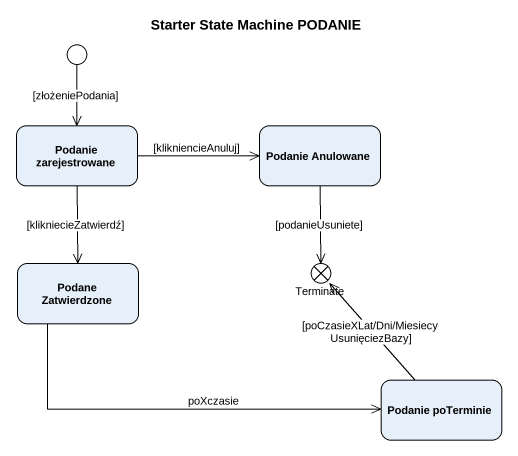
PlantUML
@startuml
title Starter State Machine PODANIE
hide empty description
state entry1 <<choice>>
state "Podanie zarejestrowane" as Podanie_zarejestrowane
state "Podanie Anulowane" as Podanie_Anulowane
state "Podane Zatwierdzone" as Podane_Zatwierdzone
state Terminate <<end>>
state "Podanie poTerminie" as Podanie_poTerminie
entry1 --> Podanie_zarejestrowane : [złożeniePodania]
Podanie_zarejestrowane -right-> Podanie_Anulowane : [klikniencieAnuluj]
Podanie_zarejestrowane --> Podane_Zatwierdzone : [klikniecieZatwierdź]
Podanie_Anulowane --> Terminate : [podanieUsuniete]
Podane_Zatwierdzone -right-> Podanie_poTerminie : poXczasie
Podanie_poTerminie -up-> Terminate : [poCzasieXLat/Dni/MiesiecyUsunięciezBazy]
@enduml
